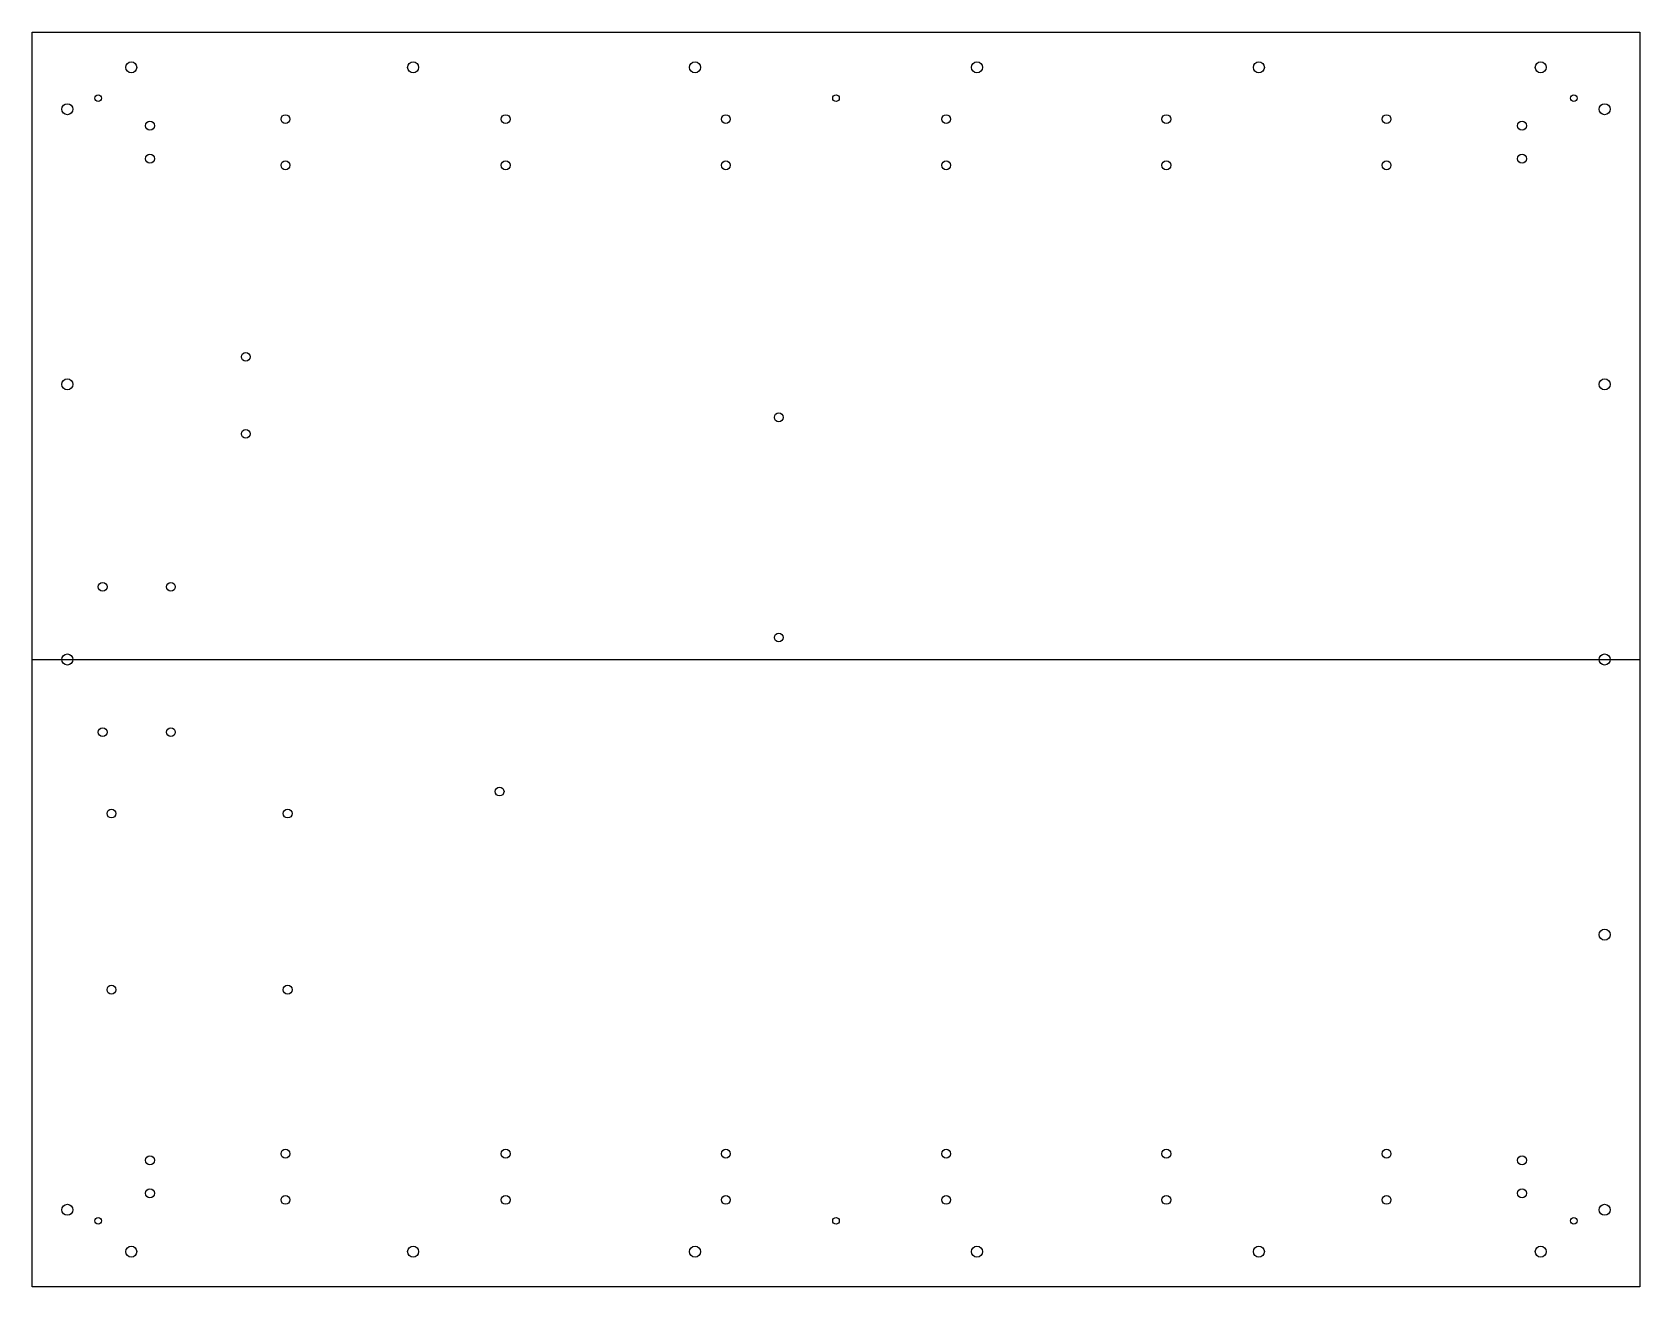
# Model space of a CAD drawing. Header units: millimetres. Extents: x 0 to 730, y 0 to 570.
import ezdxf

# ---------------------------------------------------------------- set-up
doc = ezdxf.new("R2010")
doc.units = ezdxf.units.MM
doc.layers.get('0').update_dxf_attribs({"linetype": 'CONTINUOUS'})

msp = doc.modelspace()

# ---------------------------------------------------------------- linework, layer by layer
msp.add_line((0, 285), (730, 285))
msp.add_lwpolyline([(0, 0), (0, 570), (730, 570), (730, 0)], close=True)
for centre, radius in [((45, 554), 2.5), ((173, 554), 2.5), ((301, 554), 2.5), ((429, 554), 2.5), ((557, 554), 2.5), ((685, 554), 2.5), ((30, 540), 1.5), ((365, 540), 1.5), ((700, 540), 1.5), ((16, 535), 2.5), ((714, 535), 2.5), ((53.5, 527.5), 2), ((115, 530.5), 2), ((215, 530.5), 2), ((315, 530.5), 2), ((415, 530.5), 2), ((515, 530.5), 2), ((615, 530.5), 2), ((676.5, 527.5), 2), ((53.5, 512.5), 2), ((115, 509.5), 2), ((215, 509.5), 2), ((315, 509.5), 2), ((415, 509.5), 2), ((515, 509.5), 2), ((615, 509.5), 2), ((676.5, 512.5), 2), ((97, 422.5), 2), ((16, 410), 2.5), ((714, 410), 2.5), ((339, 395), 2), ((97, 387.5), 2), ((32, 318), 2), ((63, 318), 2), ((339, 295), 2), ((16, 285), 2.5), ((714, 285), 2.5), ((32, 252), 2), ((63, 252), 2), ((212.25, 225), 2), ((36, 215), 2), ((116, 215), 2), ((714, 160), 2.5), ((36, 135), 2), ((116, 135), 2), ((53.5, 57.5), 2), ((115, 60.5), 2), ((215, 60.5), 2), ((315, 60.5), 2), ((415, 60.5), 2), ((515, 60.5), 2), ((615, 60.5), 2), ((676.5, 57.5), 2), ((53.5, 42.5), 2), ((676.5, 42.5), 2), ((16, 35), 2.5), ((115, 39.5), 2), ((215, 39.5), 2), ((315, 39.5), 2), ((415, 39.5), 2), ((515, 39.5), 2), ((615, 39.5), 2), ((714, 35), 2.5), ((30, 30), 1.5), ((365, 30), 1.5), ((700, 30), 1.5), ((45, 16), 2.5), ((173, 16), 2.5), ((301, 16), 2.5), ((429, 16), 2.5), ((557, 16), 2.5), ((685, 16), 2.5)]:
    msp.add_circle(centre, radius)

doc.saveas('drawing.dxf')
